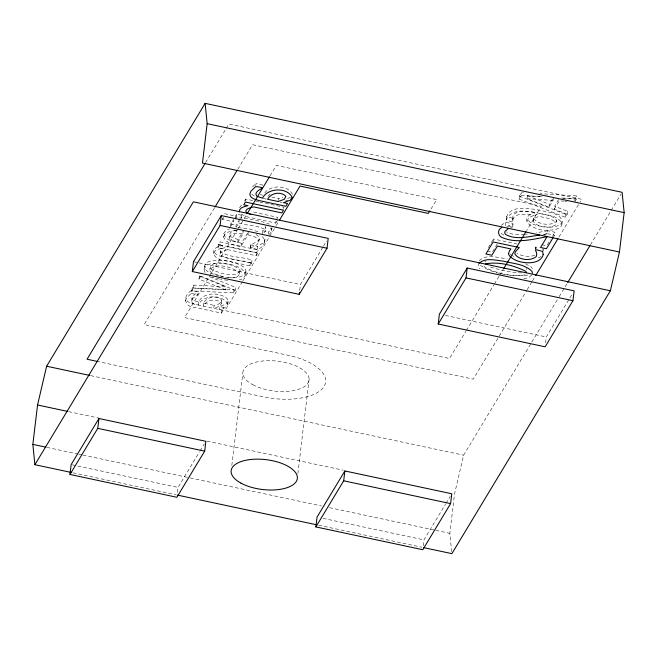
<?xml version="1.0" encoding="UTF-8"?>
<svg xmlns="http://www.w3.org/2000/svg" width="657" height="657" viewBox="0 0 657 657"><rect width="100%" height="100%" fill="white"/><g stroke="black" fill="none" stroke-linecap="round" stroke-linejoin="round"><path stroke-width="0.49" stroke-dasharray="3.29 2.46" d="M268.812 234.475C271.078 233.219 272.959 229.835 270.314 227.946M271.628 231.001L271.99 226.985M256.008 234.426C266.734 241.751 249.044 241.99 250.317 247.845L257.314 249.34C263.859 247.861 268.138 238.713 260.197 235.641M264.714 242.474L265.091 237.678M534.33 212.293C527.858 211.472 520.303 209.92 514.513 213.837C509.651 218.477 517.609 224.653 506.219 219.824C512.912 204.803 536.293 213.287 548.521 215.118C555.617 215.57 569.611 224.957 556.364 229.162A16.803 7.58 6.8 0 1 547.224 230.09C536.326 231.584 515.228 220.111 534.33 212.293L533.985 215.25L528.671 217.845L526.922 221.425M561.965 224.398C563.87 211.743 544.431 212.154 536.35 209.484C526.93 208.573 510.481 205.329 506.563 216.876L513.084 218.264L512.92 216.785M227.815 304.183C222.764 293.934 203.456 294.443 198.069 304.988L198.422 302.031C203.736 292.422 216.506 292.332 225.146 297.038C232.2 300.922 225.63 310.063 219.093 309.472L219.446 306.515L223.511 307.386L223.158 310.334L221.499 313.093L195.416 307.525C184.026 307.55 182.219 295.749 191.622 290.427L198.143 291.815C199.26 296.808 192.09 296.422 191.483 300.857L192.37 303.041L196.837 304.725M185.397 301.021L186.498 298.032L191.269 293.383L191.622 290.427M191.828 290.92L192.181 287.971L193.922 285.081L226.033 286.895L225.688 289.852L193.569 288.037L191.828 290.92L233.695 292.858L235.198 290.369L235.551 287.413L207.637 275.833M191.483 300.857L192.526 296.274L198.143 291.815M193.569 288.037L193.922 285.081M225.688 289.852L198.972 279.069L199.326 276.112L200.229 274.618M198.972 279.069L200.779 276.08L201.124 273.123M177.472 492.356L178.055 487.428L199.564 451.753M205.107 272.474C203.218 269.698 203.974 265.428 206.331 263.137A15.793 7.12 6.8 0 1 213.558 260.435C223.651 259.712 234.377 261.453 243.139 266.676C248.592 270.109 245.504 279.135 239.435 279.8M203.539 303.123L203.185 306.08C206.659 299.871 214.962 298.237 220.67 302.261L221.335 303.509L219.857 306.121L213.771 308.33L214.125 305.382L218.551 304.076L221.294 301.99L221.688 300.553L221.023 299.305C215.315 295.28 207.012 296.923 203.539 303.123L214.125 305.382M209.846 269.838C210.421 256.994 234.754 264.689 239.994 269.928C240.922 284.276 218.453 275.308 211.833 272.852A8.968 4.041 6.8 0 1 209.846 269.838C215.57 261.921 233.596 267.35 239.649 272.885L239.797 273.928M213.435 253.536C212.654 248.165 218.329 246.194 222.551 245.521L222.197 248.477C207.522 249.98 214.773 260.5 225.22 260.591L249.972 265.863L251.639 263.096L251.992 260.147C242.022 256.501 229.392 257.84 220.497 251.762L220.407 250.941A11.374 5.125 6.8 0 1 223.355 248.116L227.979 246.679L256.452 252.756L258.119 249.988L219.988 241.85L218.313 244.618L217.96 247.574L222.197 248.477M233.744 219.824L233.506 221.787L222.551 219.454L222.904 216.498M217.96 247.574L219.635 244.806L219.988 241.85M251.639 263.096C241.669 259.458 229.038 260.796 220.144 254.719L220.407 250.941M248.272 231.864L247.919 234.82L241.053 246.219C231.445 246.802 214.075 236.101 229.49 228.825M220.054 253.889A11.374 5.125 6.8 0 1 223.002 251.064L227.626 249.635L227.979 246.679M221.335 303.509L221.688 300.553M237.76 242.474L238.113 239.518L243.361 230.812L243.008 233.769L237.76 242.474L230.681 239.895L229.244 238.187C228.061 233.358 232.356 229.909 236.914 230.435M230.558 225.901L230.788 223.93L233.35 219.684M221.499 313.093L221.852 310.137L223.511 307.386M235.296 218.034L235.526 216.071L236.66 214.198L241.981 215.332L241.628 218.288L236.306 217.155L235.181 219.019M236.306 217.155L236.66 214.198M235.879 227.035L236.118 225.064L238.672 220.818M236.274 227.174L238.836 222.928L239.189 219.972M233.695 292.858L234.048 289.901L235.551 287.413M245.537 201.042L245.775 199.071L254.809 201.001M241.053 246.219L241.406 243.262L247.746 232.742M255.787 185.578L256.025 183.615L262.545 185.003L260.353 186.473M250.317 247.845L250.769 244.724M249.972 265.863L250.325 262.915L251.992 260.147M227.626 249.635L256.099 255.704L256.452 252.756M257.314 249.34L257.667 246.383L262.997 243.041L265.067 239.518M231.822 465.46L242.835 373.086M250.416 247.681C254.637 246.712 259.794 244.1 259.195 238.967M256.099 255.704L257.766 252.937L258.119 249.988M262.455 233.711L262.808 230.763L265.477 228.636L265.798 226.993L265.338 226.353M263.876 232.808L265.124 231.593L265.798 226.993M268.343 233.958L268.582 231.995L271.982 228.053M278.289 200.533L278.527 198.562L282.945 197.264M241.103 214.149L247.755 217.024L275.759 223.093L275.997 221.122M299.699 290.419L300.397 284.506L322.957 247.089M297.867 473.549L309.118 379.146M423.264 545.795L423.97 539.882L445.479 504.206M478.616 262.529L478.633 267.194L479.963 268.844M451.671 551.617L449.84 533.328L454.537 493.941L463.62 455.178L531.242 343.02M493.259 240.963L493.497 239L516.772 243.961M505.841 222.304L505.488 225.252L512.723 226.796L513.076 223.848L505.841 222.304L501.102 225.351M506.219 219.824L506.695 215.636M512.739 221.22L513.166 218.132M510.661 227.593L512.624 226.961L513.076 223.848M558.631 199.539L554.59 206.241L567.591 211.258L567.237 214.215L565.381 217.295L519.005 199.055L519.359 196.106L521.527 192.509L523.572 192.641M519.005 199.055L521.173 195.466L521.527 192.509M548.956 207.16L549.309 204.204L553.383 197.445L553.03 200.401L548.956 207.16L527.029 198.66L527.382 195.704L542.378 196.706M533.106 221.171L534.018 216.646L535.948 214.798L539.183 213.328C545.014 214.831 552.48 215.069 556.405 220.169L555.822 224.71C549.589 229.268 537.295 227.421 533.106 221.171L533.665 219.602L535.595 217.754L538.83 216.284C544.661 217.787 552.126 218.025 556.052 223.117M535.463 249.184L535.825 247.016L539.43 247.779M535.586 248.978L535.825 247.016M542.789 250.514L543.027 248.551M543.536 234.409L547.445 233.687L547.798 230.738L554.927 232.258L554.574 235.214L553.555 236.906M567.237 214.215L554.237 209.197L554.59 206.241M545.614 342.872L546.32 336.967L569.397 298.68M565.381 217.295L565.734 214.338L567.591 211.258M574.801 200.878L575.039 198.907L576.813 195.958L539.955 193.659M574.686 201.863L576.46 198.915L576.813 195.958M556.405 220.169L556.175 221.754C549.942 226.312 537.648 224.464 533.459 218.214M512.567 219.734C515.811 211.694 527.275 214.625 533.985 215.25M240.15 270.98C233.826 278.97 220.095 272.745 212.186 269.904A8.968 4.041 6.8 0 1 210.199 266.882M228.168 301.226L226.156 304.084L219.446 306.515M204.072 269.247L205.978 266.085A15.793 7.12 6.8 0 1 213.205 263.383C223.429 263.514 241.374 263.252 245.587 274.486M245.94 271.53C242.811 279.299 232.102 277.755 225.384 277.114M562.318 221.45L560.593 224.275L556.717 226.205A16.803 7.58 6.8 0 1 547.577 227.133C540.654 226.131 530.355 225.967 527.275 218.477M239.575 207.809L241.168 205.378L242.942 204.352M229.194 237.218C231.289 232.052 238.614 233.35 243.008 233.769M223.626 236.684C225.4 231.461 231.921 230.862 236.619 230.574M205.575 162.649L225.68 129.298M226.213 128.419L228.858 124.033L581.691 199.293L580.106 201.929M214.502 207.883L144.146 324.574L288.489 355.363A49.998 22.543 6.8 0 1 324.09 386.382A49.998 22.543 6.8 0 1 263.465 396.869L98.074 361.588M237.777 169.276L252.592 144.712L541.278 206.29L526.512 230.779M222.551 219.454L223.799 217.377M244.527 201.149L245.775 199.071M230.435 226.887L233.506 221.787M241.981 215.332L240.856 217.204L261.987 221.713L269.288 224.07M237.826 229.236L184.568 317.577L473.254 379.155L526.676 290.542M238.36 228.365L246.794 214.371M269.994 175.887L276.326 165.392L436.708 199.597L430.45 209.977M276.95 218.756L277.78 217.368L251.237 211.579M283.077 208.589L283.906 207.21L263.835 202.931M275.759 223.093L277.426 220.325M242.433 281.648L224.981 310.589L449.519 358.484L465.862 331.366M242.959 280.769L275.743 226.402M276.269 225.523L278.387 222.017M200.089 450.883L204.286 443.918M323.482 246.219L326.636 241.004M488.315 247.59L493.497 239M497.259 243.944L492.216 252.304L488.233 251.45M466.396 330.487L493.818 285.007M494.343 284.136L499.09 276.26M499.616 275.39L503.303 269.263M554.237 209.197L559.288 200.82L564.1 201.141M547.281 244.946L550.344 239.871M552.381 236.487L554.927 232.258M527.21 289.663L531.965 281.771M532.499 280.892L535.143 276.507M558.951 237.021L579.581 202.808M531.768 342.141L558.713 297.449M559.247 296.578L567.163 283.43M590.413 244.88L621.054 194.053M446.004 503.336L450.201 496.38M569.923 297.81L572.551 293.457M264.796 192.887C270.865 184.494 288.234 185.11 292.57 194.415M252.411 186.917L256.025 183.615M267.941 196.312L271.867 192.263M479.224 260.747C486.451 253.495 498.293 257.856 507.171 258.85M531.792 274.987L528.31 277.763L523.892 278.732M484.858 261.946L485.868 260.911M541.154 256.46L536.933 258.636M506.826 226.821L512.977 224.004M290.558 197.264L286.789 198.89M525.148 274.831C511.819 277.32 496.593 273.263 484.644 267.202L484.168 266.093M534.765 255.261C529.066 257.372 522.356 256.14 516.985 253.561M527.752 275.069C512.353 276.893 491.313 273.961 478.986 264.237M543.643 234.492L547.429 233.769M547.798 230.738L536.169 232.792M525.337 234.286L527.341 234.04M524.458 234.344C518.488 234.787 511.893 235.001 506.572 231.88M521.847 272.901C510.407 272.696 499.041 269.846 488.208 266.307M237.941 227.634L249.529 228.956L259.802 232.34M192.181 287.971L234.048 289.901M521.173 195.466L542.674 196.804M563.148 198.085L576.46 198.915M527.029 198.66L553.03 200.401M561.563 197.995L575.039 198.907M565.061 201.206L566.983 201.338M227.56 280.35L220.415 279.225M220.768 276.269L223.536 276.778M547.445 233.687L554.574 235.214M541.91 244.749L545.795 245.587M262.816 195.219L260.262 194.612M271.793 197.125L278.527 198.562M285.475 200.048L287.914 200.566M263.178 198.398L267.194 199.26M280.235 202.036L282.239 202.463M255.811 201.214L258.817 201.855M259.827 202.069L262.833 202.717M224.571 213.73L235.526 216.071M238.836 222.928C247.204 226.082 257.996 224.809 265.444 229.95M230.788 223.93L236.118 225.064M262.808 230.763L268.582 231.995M250.67 244.889L257.667 246.383M241.406 243.262C235.592 241.456 225.006 241.291 223.98 233.728M219.635 244.806L257.766 252.937M218.313 244.618L222.551 245.521M250.325 262.915L225.573 257.634C221.524 256.337 214.511 255.787 213.788 250.58M193.478 261.7L300.397 284.506M445.389 315.434L546.32 336.967M191.269 293.383L197.79 294.771M198.422 302.031L192.723 300.085L191.836 297.9M223.158 310.334L195.77 304.569C192.115 303.55 186.284 302.713 185.742 298.064M90.732 375.64L463.62 455.178M68.624 411.619L98.69 418.041M206.947 441.126L343.274 470.207M46.885 447.376L77.953 454.003M78.963 454.217L81.969 454.858M82.971 455.071L189.224 477.738M190.226 477.951L321.536 505.964M329.551 507.672L434.803 530.125M435.805 530.339L449.84 533.328M72.139 464.836L178.055 487.428M323.047 518.357L423.97 539.882M72.976 472.826L176.224 494.844M318.563 525.206L421.802 547.232M218.986 275.833C213.739 274.232 205.23 272.893 204.426 266.29M219.528 279.003L212.211 276.909M247.919 234.82C251.787 235.986 258.612 236.791 258.842 241.924M238.113 239.518L231.034 236.947L229.597 235.239L229.548 234.27M527.382 195.704L549.309 204.204M519.359 196.106L565.734 214.338M199.326 276.112L226.033 286.895M200.779 276.08L235.198 290.369M525.584 263.802L531.094 266.906L532.408 268.549M503.911 235.124L500.248 232.874M254.358 196.016L251.105 193.815M511.491 255.105L513.692 256.378M509.914 253.684L510.965 254.629M535.701 247.221L536.432 248.469M526.331 268.475L526.848 269.608M543.15 249.323L543.405 250.867M252.715 384.673A33.326 15.029 6.8 0 0 308.051 382.957A33.326 15.029 6.8 0 0 267.161 360.709A33.326 15.029 6.8 0 0 252.715 384.673"/><path stroke-width="0.99" d="M70.972 472.391L34.887 464.696L32.85 444.378L37.548 404.991L46.631 366.228L205.124 103.354L622.113 192.304L624.15 212.622L619.452 252.009L610.369 290.772L451.876 553.646L423.814 547.659M69.962 474.469L71.137 464.622L98.944 418.501L205.863 441.307L204.688 451.154L176.881 497.275L69.962 474.469L97.77 428.348L98.944 418.501M205.124 103.354L207.16 123.672L202.463 163.059L619.452 252.009M192.304 271.546L193.478 261.7L221.286 215.586L328.204 238.392L327.03 248.239L299.231 294.352L192.304 271.546L220.111 225.433L221.286 215.586M299.231 294.352L299.461 292.381M315.877 526.922L317.052 517.075L344.859 470.962L451.778 493.768L450.603 503.615L422.796 549.728L315.877 526.922L343.685 480.809L344.859 470.962M438.219 324.008L439.393 314.161L467.201 268.04L574.119 290.846L572.945 300.692L545.146 346.814L438.219 324.008L466.027 277.886L467.201 268.04M205.05 163.527L87.044 359.239L97.072 361.375M34.887 464.696L193.38 201.822L610.369 290.772M215.036 207.004L237.251 170.155M247.319 213.492L269.469 176.758M279.439 220.267L300.06 186.062L428.364 213.435L429.924 210.84M503.837 268.393L525.986 231.658M553.046 237.752L546.419 248.74L540.58 247.5L547.076 236.717C532.868 239.197 517.634 243.558 503.558 238.08C498.047 236.947 496.478 229.893 501.891 227.355M535.669 275.628L557.892 238.778M567.697 282.559L589.887 245.751M479.347 263.17C485.63 257.306 495.493 260.386 503.114 261.084C512.788 263.671 524.771 263.843 532.055 271.497L532.4 273.213M508.543 228.488L505.061 231.264L504.675 232.857L505.496 234.377C515.852 240.405 528.54 236.446 539.635 235.132M485.515 263.859C498.827 261.363 514.012 265.42 525.978 271.431L526.495 272.565M207.16 123.672L624.15 212.622M220.111 225.433L327.03 248.239M466.027 277.886L572.945 300.692M46.631 366.228L89.73 375.426M37.548 404.991L67.622 411.405M97.77 428.348L204.688 451.154M343.685 480.809L450.603 503.615M32.85 444.378L45.883 447.162M177.226 495.058L316.559 524.779M250.884 214.535L246.498 212.671L245.841 211.119A11.374 5.125 6.8 0 1 248.798 208.294L253.413 206.856L281.886 212.934L283.553 210.166L245.422 202.028L243.755 204.795L247.985 205.698C244.757 206.544 238.869 207.464 239.304 211.924M543.183 254.596C540.153 267.399 512.493 263.72 508.387 253.857L509.454 250.884L510.924 248.954L497.406 246.063L491.863 255.253L485.893 253.98L493.144 241.948L519.326 247.533L515.49 251.606L514.784 253.766C518.398 260.205 530.634 261.314 536.186 256.649C538.839 250.645 529.673 247.558 542.674 251.5L543.183 254.596M285.738 196.689L284.259 199.309L278.174 201.518L267.588 199.26C271.062 193.059 279.365 191.417 285.072 195.449L285.738 196.689M292.217 197.363L290.205 200.221L283.495 202.652L287.561 203.522L285.902 206.273L259.819 200.714C256.164 199.687 250.333 198.857 249.791 194.201L250.9 191.212L255.672 186.563C269.666 188.231 256.887 188.124 255.885 194.037L256.772 196.221L262.472 198.168C267.859 187.623 287.158 187.122 292.217 197.363M240.971 483.141A33.326 15.029 6.8 0 0 296.315 481.425A33.326 15.029 6.8 0 0 255.425 459.177A33.326 15.029 6.8 0 0 240.971 483.141"/></g></svg>
